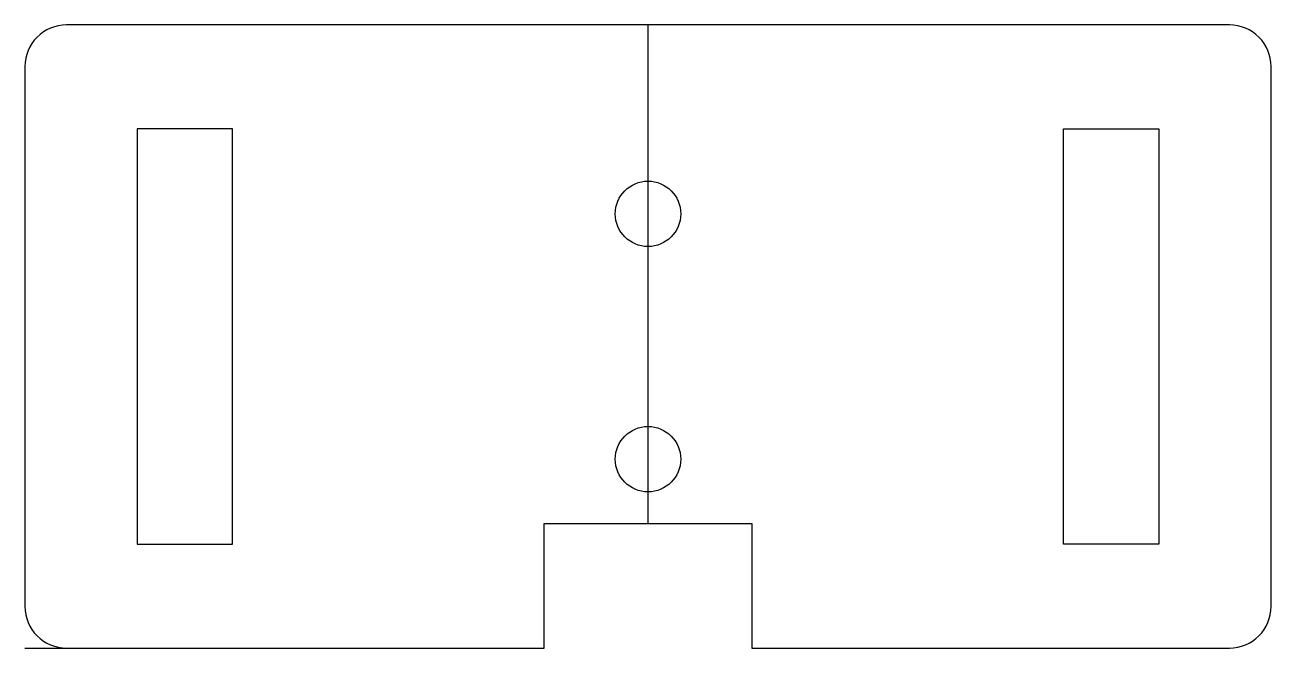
# Model space of a CAD drawing. Header units: inches. Extents: x 0 to 3, y 0 to 1.5.
import ezdxf

# ---------------------------------------------------------------- set-up
doc = ezdxf.new("R2010")
doc.units = ezdxf.units.IN
doc.layers.get('0').update_dxf_attribs({"linetype": 'CONTINUOUS'})

msp = doc.modelspace()

# ---------------------------------------------------------------- linework, layer by layer
for p, q in [((1.5, 1.5), (1.5, 0.3)), ((0, 0), (1.25, 0))]:
    msp.add_line(p, q)
msp.add_lwpolyline([(1.75, 0.3), (1.75, 0), (2.9, 0, 0.414214), (3, 0.1), (3, 1.4, 0.414214), (2.9, 1.5), (0.1, 1.5, 0.414214), (0, 1.4), (0, 0.1, 0.414214), (0.1, 0), (1.25, 0), (1.25, 0.3)], format="xyb", close=True)
for points in [[(0.27, 0.25), (0.5, 0.25), (0.5, 1.25), (0.27, 1.25)], [(2.5, 1.25), (2.73, 1.25), (2.73, 0.25), (2.5, 0.25)]]:
    msp.add_lwpolyline(points, close=True)
for centre in [(1.5, 1.0453), (1.5, 0.4547)]:
    msp.add_circle(centre, 0.0787)

doc.saveas('drawing.dxf')
